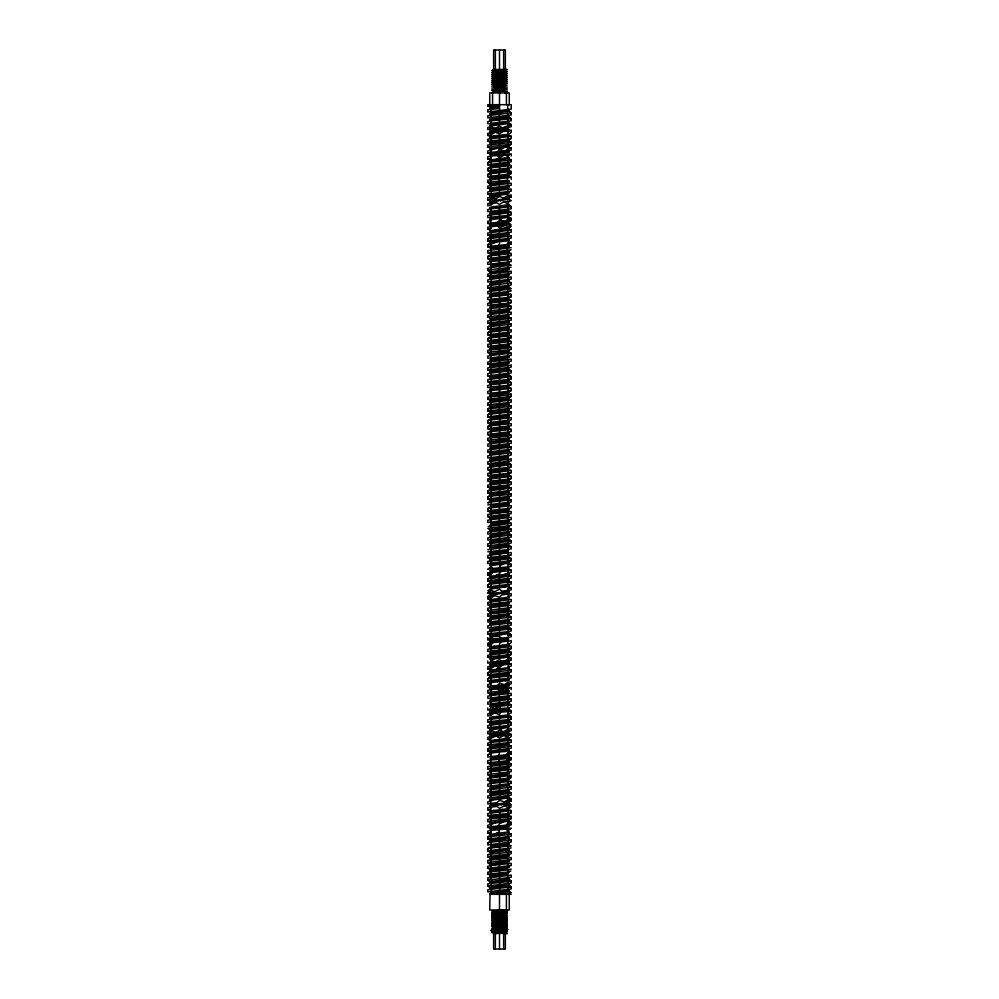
<?xml version="1.0" encoding="UTF-8"?>
<svg xmlns="http://www.w3.org/2000/svg" width="999" height="999" viewBox="0 0 999 999"><rect width="100%" height="100%" fill="white"/><g stroke="black" fill="none" stroke-linecap="round" stroke-linejoin="round"><path stroke-width="1.5" d="M490.059 106.631L487.774 106.144L487.774 104.683L511.226 104.683L511.226 109.078L487.774 112.013L487.774 109.853L499.5 108.391L499.5 91.483L507.317 90.996L507.317 92.944M489.722 104.683L489.735 92.944L509.265 92.944L509.278 104.683M491.183 357.555L491.183 355.407L511.226 353.196L511.226 355.357L487.774 358.279L487.774 356.131L491.183 355.407M491.083 331.805L490.347 329.995L509.203 327.51L509.203 328.484L504.72 329.32L490.347 330.981L487.774 332.679L487.774 334.827L511.226 331.893L511.226 329.745L491.133 331.955L490.571 336.788L487.774 338.549L487.774 340.696L490.534 342.445L490.534 343.419L491.133 337.824L511.226 335.614L511.226 337.762L487.774 340.696M491.183 210.964L491.183 208.816L511.226 206.606L511.226 208.754L487.774 211.688L487.774 209.54L491.183 208.816M491.183 345.829L491.183 343.681L511.226 341.471L511.226 343.619L487.774 346.553L487.774 344.405L491.183 343.681M491.183 744.555L511.226 742.357L511.226 740.209L491.183 742.407L487.774 743.131L487.774 745.291L491.183 744.555L491.183 742.407L495.179 740.734L508.966 739.073L508.966 738.099L511.226 736.488L511.226 734.34L507.654 733.591M491.183 609.69L491.183 607.542L511.226 605.344L511.226 607.492L487.774 610.426L487.774 608.266L491.183 607.542M492.082 616.995L489.885 617.819L489.885 618.806L492.082 617.969L492.082 616.995L509.003 614.51L509.003 615.484L511.226 617.07L511.226 619.218L487.774 622.152L488.499 619.667L511.226 617.07L508.928 616.583M492.132 787.037L489.872 787.861L489.872 788.835L492.132 788.011L492.132 787.037L508.991 784.54L508.991 785.526L511.226 787.112L511.226 789.26L487.774 792.195L487.774 790.047L511.226 787.112M492.132 195.779L492.132 194.793L508.991 192.308L508.991 193.282L507.305 194.118L489.872 196.603L489.872 195.629L492.132 194.793M492.37 282.717L489.822 283.554L489.822 284.528L492.37 283.704L492.37 282.717L508.903 280.232L508.903 281.206L511.226 282.842L511.226 284.99L487.774 287.924L487.774 285.764L511.226 282.842M492.594 104.683L492.594 92.944M492.607 371.616L492.607 370.641L507.692 368.981L508.803 368.156L507.692 369.967L489.772 372.452L489.772 371.478L492.607 370.641M493.244 294.33L489.722 295.167L489.722 296.141L493.244 295.317L493.244 294.33L508.129 292.67L508.503 291.845L507.779 297.452L487.774 299.65L487.774 297.502L491.296 296.753L511.226 294.568L511.226 296.715L508.391 298.476L493.718 300.137L489.735 300.974L489.735 301.948L508.391 299.463L508.391 298.476M495.354 949.05L495.354 933.416M503.646 69.493L503.646 49.95M505.032 92.944L505.032 91.246M505.357 69.493L505.369 49.95L493.631 49.95L493.643 69.493M505.756 510.976L505.756 509.989L509.278 509.165L509.278 510.139L505.756 510.976L490.871 512.624L490.497 513.461L491.183 507.854L511.226 505.656L511.226 507.804L507.679 508.553L487.774 510.739L487.774 508.591L490.609 506.818L505.282 505.169L509.265 504.333L509.265 503.359L490.609 505.844L490.609 506.818M506.393 434.665L506.393 433.678L509.228 432.854L509.228 433.828L506.393 434.665L491.308 436.313L490.197 437.15L491.308 435.339L506.393 433.678M506.406 909.964L506.406 894.317M506.456 604.695L506.456 603.721L509.215 602.897L509.215 603.871L506.456 604.695L491.358 606.356L490.172 607.192L491.358 605.382L506.456 603.721M506.63 522.577L506.63 521.603L509.178 520.779L509.178 521.753L506.63 522.577L490.097 525.074L491.496 523.264L506.63 521.603M506.918 780.544L506.918 779.57L509.115 778.733L509.115 779.72L506.918 780.544L489.997 783.029L489.997 782.055L491.758 781.23L506.918 779.57M506.868 610.501L506.868 609.527L509.128 608.703L509.128 609.677L506.868 610.501L490.01 612.999L490.01 612.012L487.774 610.426M507.817 854.495L507.817 852.347L511.226 851.61L511.226 853.77L487.774 856.692L487.774 854.545L507.817 852.347M508.653 474.325L508.653 475.299L489.797 477.797L489.797 476.81L494.28 475.986L508.653 474.325L511.226 472.627L511.226 470.479L487.774 473.401L487.774 475.561L507.817 473.351L508.204 467.694L508.429 469.493L489.747 471.99L489.747 471.004L508.429 468.519L511.226 466.758L511.226 464.61L508.466 462.862L508.466 461.888L507.817 467.495L487.774 469.692L487.774 467.544L511.226 464.61L507.717 463.873M507.817 461.625L507.817 459.478L511.226 458.753L511.226 460.901L487.774 463.823L487.774 461.675L507.817 459.478M491.396 325.999L490.147 324.188L509.115 321.703L509.115 322.677L490.147 325.174L487.774 326.81L487.774 328.958L507.817 326.76L511.226 326.036L511.226 323.888L507.817 324.613L507.817 326.76L504.72 328.346L504.72 329.32M507.717 842.781L507.717 840.634L511.226 839.884L511.226 842.032L487.774 844.967L487.774 842.819L490.434 841.096L509.228 838.611L509.228 837.624L496.615 839.285L490.434 840.122L490.434 841.096L490.946 841.92L490.434 840.122L491.358 836.2L496.053 834.465L509.153 832.804L509.153 831.817L490.222 834.315L490.222 835.289L487.774 836.962L487.774 839.11L491.158 839.834M508.853 722.115L511.226 722.614L487.774 725.549L487.774 727.697L507.817 725.499L508.291 719.842L508.366 720.679L489.735 723.164L489.735 724.138L508.366 721.653L508.291 720.828L511.226 722.614L511.226 724.762L508.603 726.485L489.772 728.97L489.772 729.944L508.603 727.459L508.004 725.649L508.603 727.459L507.817 729.208L503.733 731.743L487.774 733.553L487.774 731.405L491.133 730.681L496.128 732.367L502.46 728.283L502.46 727.309M507.817 860.364L507.817 858.203L511.226 857.479L511.226 859.627L487.774 862.562L487.774 860.414L507.817 858.203M507.817 795.853L507.817 793.706L511.226 792.981L511.226 795.129L487.774 798.064L487.774 795.916L507.817 793.706M509.278 894.317L509.265 909.964L489.735 909.964L490.034 893.481L509.053 890.121L507.779 891.82L489.785 894.317L491.72 892.644L492.632 893.493L499.3 891.795L500.624 892.656L507.042 890.958L507.779 891.82L509.053 890.121M491.183 281.318L491.183 279.171L511.226 276.973L511.226 279.121L487.774 282.055L487.774 279.907L491.183 279.171M490.634 676.86L490.634 675.886L509.265 673.401L509.265 674.375L505.357 675.199L490.634 676.86L487.774 678.633L487.774 680.781L511.226 677.859L511.226 675.699L491.183 677.909L490.472 683.503L490.909 681.693L509.265 679.208L509.265 680.182L490.909 682.667M507.317 915.683L491.683 916.807L507.317 915.821M491.683 932.442L507.317 931.318L491.683 932.442L494.006 932.529M511.226 558.429L487.774 561.363L487.774 563.511L499.575 562.037L499.575 559.89L502.385 558.254L508.566 557.417L508.054 555.619L507.817 561.313L502.947 563.074L489.847 564.735L489.847 565.709L508.778 563.224L508.778 562.25L511.226 560.576L511.226 558.429L507.854 557.704M499.575 556.181L499.587 554.02M511.226 142.108L507.829 142.832L507.817 144.992L503.583 146.691L489.972 148.351L489.972 149.326L508.966 146.841L508.966 145.866L511.226 144.256L511.226 142.108L508.903 141.621M507.817 162.575L507.829 160.427L511.226 159.703L511.226 161.85L487.774 164.785L487.774 162.637L490.309 160.939L509.19 158.454L509.19 157.467L490.309 159.965L490.309 160.939M511.226 394.243L507.817 394.98L507.817 397.127L503.434 398.851L489.935 400.499L489.935 401.486L508.928 398.988L508.928 398.014L511.226 396.391L511.226 394.243L508.866 393.756M507.679 508.553L507.692 506.406M507.817 543.718L507.829 541.57L511.226 540.834L511.226 542.994L487.774 545.916L487.774 543.768L507.829 541.57M491.683 928.533L507.317 927.547L504.982 927.309M491.683 920.703L507.317 919.579L491.683 920.554M491.683 912.736L507.317 911.762L507.317 909.964L491.783 910.988L493.169 911.125M507.817 531.992L507.829 529.845L511.226 529.108L511.226 531.256L487.774 534.19L487.774 532.042L507.829 529.845M507.717 836.912L507.729 834.764L511.226 834.028L511.226 836.175L487.774 839.11M507.817 869.942L487.774 872.139L487.774 874.287L507.804 872.09L507.817 869.942L511.226 869.205M507.829 142.832L487.774 145.042L487.774 147.19L491.171 146.466L491.183 144.306L494.655 142.695L508.803 141.034L507.692 139.223M491.171 123.002L491.183 120.854L511.226 118.656L511.226 120.804L487.774 123.739L487.774 121.591L491.183 120.854M491.196 267.445L487.774 268.182L487.774 270.329L491.183 269.593L491.196 267.445L511.226 265.247L508.891 264.747M491.171 533.466L491.183 531.318M507.679 121.553L507.792 116.833L508.741 115.996L507.792 117.807L489.76 120.292L489.76 119.318L507.792 116.833M490.072 407.292L490.072 406.306L509.065 403.821L509.065 404.795L490.072 407.292L487.774 408.903L487.774 411.051L511.226 408.129L511.226 405.969L507.817 406.705L507.804 408.853L504.495 410.452L490.259 412.112L491.208 413.923L490.909 419.73L490.472 417.919L509.24 415.434L509.24 416.408L490.472 418.906L487.774 420.629L487.774 422.789L490.634 424.563L490.634 425.537L491.371 419.88L511.226 417.707L511.226 419.855L487.774 422.789L490.109 423.276M507.717 438.186L507.729 436.039L511.226 435.289L511.226 437.437L487.774 440.372L487.774 438.224L507.729 436.039M507.829 160.427L491.321 161.888L490.834 167.57L490.534 165.772L509.253 163.274L509.253 164.261L490.534 166.746L487.774 168.494L487.774 170.642L490.571 172.402L490.571 173.376L491.308 167.757L511.226 165.559L511.226 167.707L487.774 170.642M491.383 431.605L487.774 432.367L487.774 434.515L511.226 431.58L511.226 429.433L491.383 431.605L491.308 436.313M491.171 521.74L491.183 519.58L511.226 517.382L511.226 519.53L487.774 522.465L487.774 520.317L491.183 519.58M491.171 545.192L491.183 543.044M499.5 773.139L499.512 770.991M491.171 193.369L491.183 191.221L511.226 189.023L511.226 191.171L487.774 194.093L487.774 191.945L491.183 191.221M491.296 308.479L487.774 309.228L487.774 311.376L491.271 310.639L491.296 308.479L511.226 306.293L511.226 308.441L508.828 310.09L489.872 312.587L489.872 313.561L508.828 311.076L507.642 309.265M507.817 209.49L508.628 203.921L507.967 205.732L489.735 208.217L489.735 207.243L507.967 204.758M507.679 520.279L507.692 518.131M507.817 608.216L507.829 606.068M487.774 581.106L491.158 580.369L491.183 578.221L495.654 576.498L509.078 574.837L509.078 573.863L490.097 576.348L490.097 577.322L487.774 578.958L487.774 581.106L490.01 581.58M491.296 562.774L491.321 560.614M491.158 855.968L491.183 853.82M499.413 192.645L499.438 190.484M499.5 374.413L499.512 372.252M499.413 509.278L499.425 507.13M491.158 468.968L491.183 466.808M491.271 697.639L491.296 695.479L511.226 693.294L511.226 695.441L487.774 698.376L487.774 696.228L491.296 695.479M491.158 867.694L491.183 865.546L511.226 863.348L511.226 865.496L487.774 868.418L487.774 866.27L491.183 865.546M499.438 456.506L499.475 454.358M491.158 580.369L511.226 578.171L511.226 576.023L499.438 577.497L499.413 579.645L496.216 581.331L490.284 582.155L491.171 583.965M491.183 111.276L491.208 109.128M491.271 298.901L491.296 296.753M491.258 627.272L491.296 625.124L511.226 622.926L511.226 625.087L487.774 628.009L487.774 625.861L491.296 625.124M499.4 122.278L499.438 120.13M507.817 285.714L507.842 283.566M507.842 482.929L487.774 485.139L487.774 487.287L507.804 485.089L511.226 484.353L511.226 482.205L507.842 482.929L507.804 485.089L503.746 486.763L490.01 488.424L490.01 489.41L487.774 490.996L487.774 493.144L490.172 493.643M507.817 672.727L507.854 670.566L511.226 669.842L511.226 671.99L487.774 674.924L487.774 672.777L490.397 671.053L509.228 668.568L509.228 667.594L490.397 670.079L490.996 671.89L490.397 670.079L491.183 668.331L495.267 665.784L511.226 663.973L511.226 666.121L507.854 666.857L508.803 664.585M499.4 521.003L499.438 518.856M507.667 191.908L507.704 189.76M507.817 273.988L507.854 271.84L511.226 271.116L511.226 273.264L487.774 276.186L487.774 274.038L507.854 271.84M507.804 883.815L507.842 881.655L511.226 880.931L511.226 883.079L487.774 886.013L487.774 883.865L507.842 881.655M491.146 392.744L491.183 390.584L511.226 388.386L511.226 390.534L508.741 392.207L489.835 394.692L489.835 395.679L508.741 393.181L507.792 391.383L487.774 393.469L487.774 391.321L491.183 390.584M491.146 791.47L491.183 789.31M499.55 485.814L499.6 483.666L503.196 481.943L508.853 481.106L508.853 480.132L511.226 478.484L511.226 476.336L507.717 475.599M507.692 109.815L507.792 104.683M507.804 496.815L507.854 494.655L511.226 493.931L511.226 496.078L487.774 499.013L487.774 496.865L490.172 495.204L509.128 492.719L509.128 491.745L490.172 494.23L491.358 496.041L507.854 494.655M507.667 578.921L507.717 576.76M491.146 404.47L511.226 402.26L511.226 400.112L491.196 402.31L487.774 403.047L487.774 405.194L491.146 404.47L491.196 402.31L495.029 400.649L495.029 399.675M499.55 884.54L499.6 882.392M509.228 894.317L509.253 893.206L511.226 892.656L508.728 890.983M490.671 255.494L490.671 253.696L509.265 251.199L509.265 252.185L505.419 253.009L490.671 254.67L487.774 256.456L487.774 258.604L511.226 255.669L511.226 253.521L491.196 255.719L490.434 261.301L490.946 259.49L509.265 257.005L509.265 257.979L490.946 260.477M509.028 655.981L509.028 656.955L490.034 659.44L490.034 658.466L509.028 655.981L511.226 654.395L511.226 652.247L487.774 655.182L487.774 657.33L491.146 656.605L491.196 654.445L494.88 652.809L508.878 651.148L508.878 650.174L511.226 648.538L511.226 646.39L507.642 645.641M507.692 367.819L507.742 365.671L511.226 364.935L511.226 367.083L487.774 370.005L487.774 367.857L507.742 365.671M491.158 457.242L491.221 455.082L511.226 452.884L511.226 455.032L487.774 457.967L487.774 455.819L491.221 455.082M499.612 495.392L499.55 497.539L496.453 499.213L490.372 500.037L487.774 499.013L489.348 499.5M507.804 350.224L507.867 348.064L511.226 347.34L511.226 349.488L487.774 352.422L487.774 350.274L507.867 348.064M490.122 747.364L490.122 746.39L509.103 743.905L509.103 744.879L490.122 747.364L487.774 749L487.774 751.148L511.226 748.214L511.226 746.066L507.867 746.79L507.804 748.95L504.645 750.536L490.309 752.197L491.121 753.995M507.692 766.558L507.742 764.397L511.226 763.661L511.226 765.808L487.774 768.743L487.774 766.595L507.742 764.397M491.283 486.538L491.346 484.39L494.805 482.767L503.196 481.943L503.196 480.956L511.226 478.484M499.575 433.042L499.637 430.881M507.967 303.459L508.628 305.269L489.785 307.754L489.785 306.78L494.205 305.944L508.628 304.283L511.226 302.572L511.226 300.424L487.774 303.359L487.774 305.507L499.45 304.046L499.525 301.898L501.973 300.287L501.973 299.313M491.283 885.276L491.346 883.116M499.562 397.852L499.438 395.716L502.872 394.018L502.872 393.044L507.817 391.258L508.091 385.577L508.528 387.375L489.76 389.872L489.76 388.886L508.528 386.401L511.226 384.665L511.226 382.517L508.366 380.744L508.291 381.581L489.735 384.066L489.735 383.092L508.291 380.594L511.226 378.808L511.226 376.66L487.774 379.583L487.774 381.743L507.679 379.545L508.603 373.963L508.004 375.774L489.735 378.259L489.735 377.285L508.004 374.787M507.804 420.579L507.867 418.431M499.388 257.143L499.45 254.995M491.133 726.972L491.196 724.812M511.226 816.433L507.867 817.157L507.804 819.317L503.346 821.041L489.922 822.701L489.922 823.676L508.903 821.19L508.903 820.204L511.226 818.581L511.226 816.433L508.953 815.946M508.991 487.587L511.226 488.061L511.226 490.222L499.612 491.67L491.346 496.116L490.372 500.037L491.033 501.848M499.45 702.784L511.226 701.31L511.226 699.163L487.774 702.097L487.774 704.245L499.45 702.784L499.525 700.624M499.438 331.218L499.363 333.379L496.953 334.977L490.571 335.801L490.796 337.612M499.488 362.687L499.562 360.527M491.246 773.863L491.321 771.715L511.226 769.53L511.226 771.678L487.774 774.6L487.774 772.452L491.321 771.715M507.642 256.418L507.729 254.258M507.729 652.996L507.642 655.144L503.821 656.805L503.821 657.779M491.246 375.137L491.333 372.977L511.226 370.791L511.226 372.939L487.774 375.874L487.774 373.726L491.333 372.977M499.537 421.316L499.625 419.155M494.006 916.895L491.683 916.657M499.413 110.552L499.5 108.391M499.537 820.042L499.637 817.894L502.784 816.208L508.716 815.384L507.829 813.573M487.774 504.87L511.226 501.948L511.226 499.8L491.283 501.985L490.746 507.654L490.746 506.68M499.475 450.636L499.562 448.476L511.226 447.015L511.226 449.175L487.774 452.097L487.774 449.95L499.562 448.476M503.896 894.317L509.253 893.206M491.371 818.618L487.774 819.367L487.774 821.515L491.258 820.778L491.371 818.618L507.867 817.157M507.729 834.764L499.575 835.489L499.463 837.637L496.615 839.285L496.615 840.259M499.463 438.911L499.575 436.75M499.45 304.046L507.654 303.321L508.254 297.652L508.254 298.626M507.742 361.95L507.854 359.79L511.226 359.066L511.226 361.213L487.774 364.148L487.774 362L507.854 359.79M507.692 502.684L507.804 500.524M499.55 501.261L499.425 503.409L497.027 505.019L497.027 505.993M499.438 468.231L499.562 466.071M499.438 544.455L499.562 542.295M507.654 702.06L507.779 699.899M499.438 855.231L499.562 853.071M499.438 866.957L499.562 864.809M499.438 145.729L499.562 143.569L503.034 141.858L503.034 140.884L511.226 138.399L511.226 136.251L508.866 135.752M499.438 210.227L499.562 208.067M499.438 274.725L499.562 272.565M499.438 286.463L499.562 284.303M499.438 392.008L499.562 389.847L502.297 388.211L502.297 387.237M499.438 532.729L499.562 530.569M499.438 608.965L499.562 606.805M499.438 673.463L499.562 671.303M499.438 790.733L499.562 788.573M491.321 384.702L487.774 385.452L487.774 387.6L491.183 386.875L491.321 384.702L511.226 382.517M499.575 325.349L499.438 327.497L496.378 329.171L496.378 330.145M499.438 350.961L499.562 348.801M499.438 726.236L499.575 724.075M499.562 747.527L499.438 749.687L496.291 751.36L496.291 752.347L490.309 753.171L487.774 754.869L487.774 757.017L511.226 754.083L511.226 751.935L508.953 751.448M491.133 316.508L511.226 314.31L511.226 312.15L491.271 314.348L487.774 315.085L487.774 317.232L491.133 316.508L491.271 314.348L494.73 312.724L494.73 311.75M491.221 451.373L491.358 449.2M507.729 432.317L507.867 430.157M499.4 626.56L499.55 624.387M507.817 289.435L487.774 291.633L487.774 293.781L507.667 291.596L507.817 289.435L511.226 288.699L508.716 287.013L508.716 286.039L507.829 286.863L489.76 289.36L489.76 290.334L507.829 287.849L508.716 287.013M491.208 439.635L491.358 437.475M491.183 785.601L491.358 783.428L511.226 781.255L511.226 783.403L487.774 786.338L487.774 784.178L491.358 783.428M507.629 625.836L507.804 623.663M508.953 845.266L511.226 845.753L491.358 847.939L490.434 853.533L490.946 851.735L509.265 849.237L509.265 850.224L490.946 852.709M507.617 332.655L507.817 330.482M508.291 380.594L508.366 379.77L507.817 385.402L491.183 386.875M508.616 594.243L507.817 596.49L511.226 595.766L511.226 593.618L502.11 594.867L499.438 597.227L494.493 595.491L491.183 597.964L490.372 601.386L491.033 599.575L509.265 597.09L509.265 598.064L491.033 600.549M507.629 614.11L507.817 611.937L511.226 611.201L511.226 613.349L487.774 616.283L487.774 614.135L507.817 611.937M490.409 803.283L491.196 801.048L487.774 801.772L487.774 803.92L496.928 802.659L499.562 800.299L504.545 802.047L507.817 799.575L508.628 796.153L507.967 797.964L489.735 800.449L489.735 799.475L507.967 796.99M491.083 175.787L491.321 173.614L511.226 171.428L511.226 173.576L510.227 173.963L487.774 176.511L487.774 174.363L490.796 172.552L505.631 170.891L509.278 170.067L509.278 169.081L490.796 171.578L490.571 172.402M487.774 880.156L511.226 877.222L511.226 875.074L487.774 878.009L487.774 880.156L489.935 881.717L489.822 882.629L507.567 880.119L508.953 878.346M490.896 756.318L491.183 754.133L487.774 754.869M487.774 246.878L490.946 246.166L491.321 243.981L496.053 242.22L509.153 240.572L509.153 239.585L490.222 242.083L490.222 243.057L487.774 244.718L487.774 246.878L491.196 247.602M508.254 210.564L489.722 213.049L489.722 214.023L508.254 211.538L508.391 209.728L507.829 215.347L487.774 217.557L487.774 215.409L511.226 212.475L511.226 214.623L508.503 216.358L489.76 218.856L489.76 219.83L508.503 217.345L508.129 215.534L507.829 219.068L505.419 221.453L487.774 223.414L487.774 221.266L491.183 220.542L490.584 222.752M490.609 595.579L490.746 593.768L509.278 591.283L509.278 592.257L505.556 593.081L490.746 594.742L490.609 595.579L487.774 596.54L487.774 598.688L490.372 600.399M508.254 802.796L493.444 804.445L489.722 805.281L489.722 806.255L508.254 803.77L508.391 801.96L511.226 800.986L511.226 798.838L508.628 797.127M508.254 803.77L508.391 801.96M507.405 174.35L507.829 172.153L511.226 173.576M499.15 175.075L499.587 172.889M490.047 687.137L487.774 686.65L490.746 685.976L491.183 683.766L487.774 684.502L487.774 686.65L490.259 688.323L490.259 689.298L491.208 688.473L506.268 686.812L509.24 685.988L509.24 685.014L491.208 687.499L490.259 688.323M489.797 888.473L491.858 886.762L509.003 884.24L507.679 885.976L489.797 888.473L491.858 886.762L492.495 887.636L499.525 885.913L500.437 886.8L507.167 885.077L507.679 885.976L509.003 884.24M508.966 710.401L511.226 710.888L508.279 711.563L507.817 713.773L511.226 713.036L511.226 710.888L508.741 709.215L508.741 708.229L507.792 709.065L492.732 710.726L489.76 711.55L489.76 712.524L507.792 710.039L508.741 709.215M498.963 614.86L499.438 612.674M499.562 784.864L500.049 782.679M491.258 824.487L487.774 825.224L487.774 827.384L490.759 826.697L491.258 824.487L494.955 822.851L494.955 821.865M508.429 632.904L511.226 634.665L511.226 636.813L508.241 637.487L508.429 631.917L508.204 633.728L489.722 636.213L489.722 635.239L493.369 634.415L508.204 632.754M507.717 573.051L508.266 570.841L511.226 570.154L511.226 572.302L504.045 574.687L504.045 575.674M490.596 615.621L491.183 613.411M490.571 764.635L490.896 760.027L487.774 760.726L487.774 762.874L490.571 764.635L490.571 765.609L490.796 763.81L509.278 761.313L509.278 762.299L505.631 763.124L490.796 764.784M507.817 784.128L508.404 781.917M507.642 643.418L508.241 641.208L511.226 640.521L511.226 642.669L508.691 644.367L489.81 646.852L489.81 647.827L508.691 645.342L507.879 643.531M491.171 150.175L487.774 150.899L487.774 153.059L490.521 152.397L491.171 150.175L495.179 148.501L495.179 147.515M511.213 247.702L487.774 250.587L487.774 252.735L491.146 253.459M508.329 549.812L507.829 555.444L487.774 557.654L487.774 555.494L511.226 552.572L511.226 554.72L508.566 556.443L494.068 558.104L489.772 558.928L489.772 559.902L502.385 558.254L502.385 557.267M490.671 253.696L490.946 249.887M490.946 246.166L498.838 245.454L499.6 243.244M490.534 342.445L490.834 341.608L509.278 339.123L509.278 340.097L505.694 340.934L490.834 342.595M508.466 462.862L508.166 463.686L489.722 466.183L489.722 465.197L493.306 464.373L508.166 462.712M507.017 244.755L507.829 242.52L511.226 241.795L511.213 243.981L507.829 242.52L511.176 244.031L498.838 245.454M507.817 133.267L508.716 131.006L511.226 130.382L511.226 132.53L508.603 134.253L494.143 135.901L489.772 136.738L489.772 137.712L508.603 135.227L508.004 133.416L508.603 135.227L507.829 139.123L487.774 141.321L487.774 139.173L511.226 136.251M490.671 847.726L491.208 842.082L507.717 840.634M490.109 732.954L491.133 730.681M499.413 196.353L496.016 198.776L491.171 197.09L487.774 197.814L487.774 199.962L490.059 199.375L491.171 197.09L499.413 196.353L503.508 198.177L510.726 197.303L511.226 194.88L507.667 195.629L503.508 198.177M498.289 755.644L499.438 753.408M508.091 122.64L493.169 124.301L489.735 125.125L489.735 126.099L508.091 123.614L508.528 121.803L507.679 125.262L508.716 127.285L511.226 126.661L511.226 124.513L508.528 122.79M508.091 714.872L489.735 717.357L489.735 718.331L508.091 715.846L508.528 714.035L507.817 719.63L487.774 721.827L487.774 719.68L511.226 716.745L511.226 718.905L508.366 720.679M491.183 159.653L487.774 158.916L487.774 156.768L490.521 156.119L491.321 158.167L490.309 159.965L491.121 160.789M487.774 661.051L487.774 663.199L489.835 662.637L491.146 660.314L499.388 655.868L511.226 654.395M495.179 739.747L495.179 740.734L489.972 741.558L489.972 740.584L503.583 738.923L507.804 737.225L509.128 734.914L511.226 734.34M491.171 126.723L487.774 127.447L487.774 129.595L489.835 129.033L491.171 126.723L495.267 128.484L508.716 127.285M490.759 826.697L498.201 826.011L499.537 823.763L503.346 822.015L503.346 821.041L508.903 820.204M491.683 912.886L494.006 912.499M493.906 928.283L507.317 927.397L504.994 927.159M493.906 918.993L491.683 918.605L507.317 917.631L505.007 917.869M493.906 926.81L491.683 926.423L507.317 925.449L491.683 926.572M508.828 199.088L489.785 202.41L489.785 201.436L508.828 198.114L508.828 199.088L511.226 200.749L509.278 201.286L507.842 203.621L503.508 201.885L499.562 204.358L496.016 202.497L490.059 203.084L487.774 203.684L487.774 205.831L496.016 202.497M508.266 570.841L500.849 571.515L499.438 573.776L495.654 575.524L495.654 576.498L490.097 577.322M508.054 544.83L489.735 547.315L489.735 548.301L508.054 545.804L508.566 544.005L507.817 549.587L487.774 551.785M491.183 833.978L487.774 833.241L487.774 831.093L490.759 830.406L491.358 832.492L490.222 834.315L491.258 835.139M499.375 644.143L500.824 641.882L508.241 641.208M498.064 685.302L499.562 683.029L504.595 684.765L509.428 684.24L511.226 683.716L511.226 681.568L507.842 682.292L504.595 684.765L490.746 685.976M500.936 712.237L499.438 714.51L494.43 712.774L489.56 713.298L487.774 713.823L487.774 715.971L491.133 715.247L494.43 712.774L508.279 711.563M506.281 754.969L507.804 752.659L511.226 751.935M506.243 825.336L507.804 823.026L511.226 822.302L510.951 824.65L498.201 826.011M487.774 569.38L491.296 566.483L492.794 568.481L511.226 566.445L511.226 564.298L507.804 563.561M490.059 575.724L487.774 575.237L487.837 572.989L500.849 571.515M511.163 824.55L507.804 823.026L510.951 824.65M511.163 828.258L507.729 831.056L506.243 829.058L490.759 830.406M492.719 642.569L491.146 644.879L487.774 645.604L487.774 643.456L489.085 643.006L500.824 641.882M492.794 572.19L491.183 574.512L487.774 575.237M490.996 430.507L509.265 428.022L509.265 427.048L490.996 429.533L490.397 431.343L491.271 425.761L511.226 423.564L511.226 425.711L487.774 428.646L487.774 426.498L490.709 424.712L505.494 423.052L509.265 422.215L509.265 421.241L490.709 423.726L490.709 424.712M489.56 709.577L491.283 707.217L511.226 705.019L511.226 707.167L508.279 707.854L487.774 710.102L487.774 707.954M511.226 155.981L511.226 153.834L509.565 154.345L507.829 156.718L505.044 154.845L490.521 156.119M509.428 687.961L490.746 689.685L487.774 690.359L487.774 692.519L507.667 690.334L509.428 687.961L511.226 687.437L511.226 689.585M504.982 913.473L507.317 913.873L499.5 914.21M505.119 921.777L491.683 922.664L507.317 921.69L504.982 921.29M491.683 930.331L493.906 930.569C479.27 930.494 518.668 929.532 504.982 929.107M497.564 222.103L502.21 218.169L502.21 217.195M490.347 178.209L491.083 177.385L509.253 174.887L509.253 175.874L506.081 176.698L491.083 178.359L490.347 179.183L490.347 178.209L487.774 176.511M507.917 626.947L507.917 627.921L489.747 630.406L489.747 629.432L507.917 626.947L508.653 626.111L507.804 631.68L487.774 633.878L487.774 631.73L511.226 628.796L511.226 630.943L507.804 631.68M491.083 770.591L491.083 769.617L509.253 767.12L509.253 768.106L491.083 770.591L490.347 771.415L491.233 765.858M490.896 760.027L506.281 758.691L507.742 760.689L511.226 759.952L511.226 757.791L507.742 760.689L487.774 762.874L490.034 763.361M490.609 594.592L487.774 592.832L491.183 589.947L494.493 591.77L499.438 589.223L502.11 591.158L511.226 589.897L511.226 587.749L508.953 587.262M508.391 802.934L511.226 804.707L507.804 807.592L504.545 805.756L499.55 808.316L496.928 806.38L487.774 807.642L487.774 809.789L490.109 810.276M487.774 637.587L487.774 639.735L491.296 636.85L499.55 636.126L500.824 638.174L508.241 637.487M490.521 152.397L497.277 151.761L499.438 149.438L503.583 147.665L503.583 146.691L508.966 145.866M490.309 348.251L491.121 347.415L509.253 344.93L509.253 345.904L506.143 346.74L491.121 348.401L490.309 349.225L490.309 348.251L487.774 346.553L491.308 347.302M507.879 456.905L508.691 456.081L507.879 457.879L489.747 460.377L489.747 459.39L492.857 458.566L507.879 456.905L507.879 457.879M490.284 518.281L491.171 517.457L509.24 514.972L509.24 515.946L506.206 516.77L491.171 518.431L490.284 519.268L490.284 518.281L487.774 516.608L487.774 514.448L511.226 511.525L511.226 513.673L487.774 516.608M511.226 226.348L508.903 227.972L508.903 228.958L489.922 231.443L489.922 230.469C491.208 231.231 518.306 225.986 508.853 223.701M499.438 149.438L505.044 151.124L509.565 150.624L511.226 150.125L511.226 147.977L507.817 148.701L505.044 151.124L497.277 151.761M508.716 131.006L502.36 131.618L499.438 134.003L495.267 132.193L487.774 133.317L487.774 135.464L490.084 135.951M491.258 265.297L490.222 267.108L491.258 266.283L506.331 264.623L509.228 263.786L509.228 262.812L491.258 265.297L491.258 266.283M507.742 539.023L508.778 538.199L507.742 539.997L489.772 542.494L489.772 541.508L492.669 540.684L507.742 539.023L507.742 539.997M490.222 858.366L491.258 857.542L509.228 855.044L509.228 856.031L506.331 856.855L491.258 858.516L490.222 859.34L490.222 858.366L487.774 856.692L490.059 857.192M496.54 670.229L496.54 669.243L502.672 665.184M491.183 241.733L487.774 241.009L487.774 238.861L490.059 237.25L509.04 234.765L509.04 233.778L490.059 236.276L490.059 237.25M507.642 791.183L508.828 790.346L507.642 792.157L489.785 794.642L489.785 793.668L492.544 792.844L507.642 791.183L507.642 792.157M511.226 138.399L508.803 140.06L489.86 142.545L489.86 143.519L494.655 142.695L494.655 141.708M490.159 417.42L487.774 416.92L487.774 414.772L490.259 413.099L509.165 410.601L509.165 409.627L504.495 410.452L504.495 411.438M490.059 587.449L487.774 586.962L487.774 584.815L490.284 583.129L509.178 580.644L509.178 579.67L496.216 581.331L496.216 582.305M508.978 810.089L511.226 810.576L511.226 812.724L508.716 814.41L489.822 816.895L489.822 817.869L502.784 816.208L502.784 815.234M490.147 184.016L509.203 180.694L509.203 181.681L506.518 182.505L491.396 184.166L490.147 184.99L490.147 184.016L487.774 182.367L487.774 180.22L511.226 177.285L511.226 179.445M508.853 621.291L489.797 624.6L489.797 623.626L492.482 622.802L507.604 621.141L508.853 620.317L508.853 621.291L511.226 622.926L508.978 622.452M490.147 776.248L509.203 772.926L509.203 773.913L506.518 774.737L491.396 776.398L490.147 777.222L490.147 776.248L487.774 774.6L490.034 775.087M488.174 502.972L490.372 501.011L504.795 499.363L509.215 498.526L509.215 497.552L496.453 499.213L496.453 500.187M487.774 590.684L490.497 588.935L509.24 586.45L509.24 585.476L490.497 587.961L490.871 589.772L491.158 584.09L511.226 581.88L511.226 584.04L487.774 586.962M511.226 806.855L508.503 808.603L489.76 811.088L489.76 812.062L508.503 809.577L508.129 807.766L507.867 813.448L487.774 815.646L487.774 813.498L511.226 810.576M490.122 354.058L509.19 350.736L509.19 351.71L506.58 352.547L490.122 355.032L490.122 354.058L487.774 352.422M508.878 451.248L489.81 454.57L489.81 453.583L492.42 452.759L508.878 450.274L508.878 451.248L511.226 452.884M487.774 135.464L491.171 134.728L495.267 132.193L502.36 131.618M490.434 852.559L487.774 850.836L487.774 848.688L490.671 846.902L505.419 845.241L509.265 844.417L509.265 843.431L490.671 845.928M492.37 283.704L508.903 281.206M507.467 874.275L508.903 872.464L492.132 874.987L489.897 875.823L489.847 876.785L507.467 874.275L507.43 873.301M493.294 911.8L505.756 910.863L507.317 909.964M508.928 111.176L489.835 114.485L489.835 113.511L492.307 112.687L508.928 110.19L508.928 111.176L511.226 112.787L511.226 114.935L487.774 117.87L487.774 115.722L511.226 112.787M490.072 694.13L509.165 690.809L509.165 691.795L506.693 692.619L490.072 695.104L490.072 694.13L487.774 692.519L490.047 693.006M508.928 703.408L489.835 706.718L489.835 705.744L492.307 704.919L508.928 702.422L508.928 703.408L511.226 705.019L508.953 704.532M490.059 271.94L509.153 268.619L509.153 269.593L506.755 270.429L490.059 272.914L490.059 271.94L487.774 270.329L490.147 270.829M508.941 533.366L489.847 536.688L489.847 535.701L492.245 534.877L508.941 532.392L508.941 533.366L511.226 534.977L511.226 537.125L487.774 540.059L487.774 537.912L511.226 534.977L508.866 534.477M490.059 864.172L509.153 860.851L509.153 861.825L506.755 862.661L490.059 865.146L490.059 864.172L487.774 862.562L490.172 863.061M507.804 737.225L503.733 735.464L499.438 737.961L496.128 736.076L490.109 736.675L487.774 737.274L487.774 739.422L496.128 736.076L509.128 734.914M491.146 660.314L495.267 662.075L499.388 659.59L502.672 661.475L508.803 660.876L511.226 660.264L511.226 658.116L502.672 661.475L489.835 662.637M509.565 154.345L505.044 154.845L496.291 159.128L496.291 160.115M507.355 363.174L508.966 362.35L508.966 363.324L507.355 364.16L489.86 366.645L489.86 365.671L492.195 364.835L507.355 363.174L507.355 364.16M490.034 441.983L509.14 438.661L509.14 439.635L506.805 440.472L490.034 442.957L490.034 441.983L487.774 440.372M490.01 612.012L506.868 609.527M492.132 788.011L508.991 785.526M491.758 188.998L489.997 189.822L489.997 190.797L506.918 188.312L509.115 187.487L509.115 186.501L491.758 188.998L491.758 189.972M492.082 617.969L509.003 615.484M487.774 780.469L510.501 777.871L511.226 775.386L487.774 778.321L487.774 780.469L490.047 780.956M491.808 359.028L489.972 359.865L489.972 360.839L506.98 358.354L509.103 357.517L509.103 356.543L491.808 359.028L491.808 360.015M507.192 445.292L509.028 444.468L509.028 445.442L507.192 446.278L489.897 448.763L489.897 447.789L492.02 446.953L507.192 445.292L507.192 446.278M507.142 275.262L509.04 274.425L509.04 275.399L507.142 276.236L489.922 278.721L489.922 277.747L491.97 276.91L507.142 275.262L507.142 276.236M489.96 529.895L509.078 526.585L509.078 527.559L507.03 528.384L489.96 530.881L489.96 529.895L487.774 528.334L511.226 525.399L511.226 523.251L508.953 522.764M507.142 867.494L509.04 866.657L509.04 867.631L507.142 868.468L489.922 870.953L489.922 869.979L491.97 869.142L507.142 867.494L507.142 868.468M499.5 106.044L491.908 106.881L489.935 107.705L489.935 108.679L499.5 107.018M491.908 699.113L489.935 699.937L489.935 700.911L507.092 698.426L509.065 697.602L509.065 696.615L491.908 699.113L491.908 700.087M493.681 915.871L504.982 914.922M489.935 881.717L507.305 879.195L507.567 880.119M487.774 414.772L496.128 412.262L496.128 411.288L499.55 409.59L499.438 407.442M499.562 219.792C502.185 220.504 512.2 224.113 511.226 218.331L508.928 217.844M499.562 667.582L495.267 665.784L487.774 666.907L487.774 669.055L490.097 669.555M509.128 731.193L511.226 730.631L511.226 728.483L507.817 729.208L509.128 731.193L503.733 731.743L499.438 729.944M493.668 933.416L505.032 932.217M508.966 221.054L511.226 220.492L507.829 219.068L511.226 218.331M510.564 224.513L487.774 227.135L487.774 229.283L490.047 229.77M494.493 595.491L487.774 596.54L491.183 597.964L487.774 598.688L490.097 599.188M504.545 802.047L510.914 801.21L507.817 799.575L511.226 798.838M507.405 178.072L507.667 180.182L487.774 182.367L490.01 182.854M487.774 188.237L511.226 185.302L511.226 183.154L487.774 186.089L487.774 188.237L490.059 188.724M507.829 215.347L511.226 214.623M491.146 261.588L487.774 262.312L487.774 264.46L511.226 261.526L511.226 259.378L491.146 261.588L491.196 263.736M491.183 269.593L511.088 267.257M487.774 332.679L491.133 331.955M487.774 338.549L491.133 337.824M487.774 408.903L507.817 406.705M487.774 416.92L511.226 413.986L511.226 411.838L508.778 411.326M511.226 523.251L488.224 526.436M487.774 549.637L511.226 546.703L511.226 548.851L507.817 549.587M508.329 550.636L493.581 552.297L489.735 553.121L489.735 554.108L508.329 551.61M507.829 555.444L511.226 554.72M487.774 584.815L491.158 584.09M490.122 605.057L487.774 604.557L511.226 601.623L511.226 599.475L487.774 602.409L487.774 604.557L490.172 606.206M511.226 646.39L487.774 649.313L487.774 651.473L511.226 648.538M507.867 813.448L511.226 812.724M508.991 886.313L511.226 886.8L487.774 889.734L487.774 891.882L511.226 888.948L511.226 886.8L508.791 885.139M493.419 933.416L497.115 933.416M505.432 78.209L493.806 79.146M505.432 86.026L493.806 86.975M487.774 106.144L499.5 104.683M511.226 144.256L491.171 146.466M487.774 238.861L511.226 235.926L511.226 238.074L487.774 241.009M487.774 252.735L511.226 249.8M487.774 256.456L491.196 255.719M507.779 297.452L511.226 296.715M511.226 308.441L491.271 310.639M507.817 318.756L511.226 318.019L511.226 320.167L487.774 323.102L487.774 320.954L507.817 318.756L507.817 320.904L504.195 322.54L504.195 323.514M487.774 326.81L507.817 324.613M507.817 385.402L511.226 384.665M507.817 391.258L511.226 390.534M507.817 394.98L487.774 397.177L487.774 399.325L511.226 396.391M491.271 414.036L511.226 411.838M511.226 441.158L487.774 444.093L487.774 446.241L511.226 443.306L511.226 441.158L508.953 440.671M507.817 467.495L511.226 466.758M507.817 473.351L511.226 472.627M507.917 474.475L508.653 475.299L507.842 479.22L487.774 481.418L487.774 479.27L511.226 476.336M487.774 490.996L511.226 488.061M487.774 508.591L491.183 507.854M511.226 560.576L499.575 562.037M511.226 564.298L507.817 565.022L508.266 567.12M487.774 578.958L499.438 577.497M507.804 635.389L511.226 634.665L508.978 634.178M487.774 669.055L491.183 668.331L489.835 666.345M487.774 672.777L507.854 670.566M487.774 678.633L491.183 677.909M507.817 719.63L511.226 718.905M507.817 725.499L511.226 724.762M487.774 749L507.867 746.79M511.226 818.581L491.258 820.778M487.774 842.819L491.208 842.082M490.159 851.335L487.774 850.836L511.226 847.901M507.804 872.09L510.776 871.103M493.643 130.095L489.735 130.931L489.735 131.905L508.366 129.42L508.291 127.61L508.366 128.446L493.643 130.095L493.643 131.081M487.774 229.283L491.258 228.546L490.584 226.473M511.226 230.07L487.774 232.992L487.774 235.14L511.226 232.218L511.226 230.07L508.953 229.583M487.774 426.498L491.271 425.761M487.774 502.722L491.283 501.985M511.226 587.749L507.704 588.486L508.616 590.534M487.774 809.789L491.271 809.053L490.409 807.005M511.226 124.513L502.36 127.897L499.4 125.986L495.267 128.484L489.835 129.033M487.774 158.916L491.321 158.167M487.774 162.637L491.321 161.888M487.774 168.494L491.308 167.757M487.774 174.363L491.321 173.614M487.774 244.718L491.321 243.981M507.667 291.596L511.226 290.846L510.302 290.472M507.654 303.321L511.226 302.572M507.679 379.545L511.226 378.808M487.774 493.144L499.612 491.67L499.55 489.522L509.003 486.913L509.003 485.939L503.746 486.763L503.746 487.749L490.01 489.41M487.774 496.865L491.346 496.116M487.774 848.688L491.358 847.939M487.774 420.629L491.371 419.88M487.774 833.241L491.358 832.492M487.774 836.962L499.575 835.489M505.556 912.736L493.681 913.673M505.556 920.554L493.681 921.49M496.953 335.951L496.953 334.977L509.253 333.316L509.253 334.29L505.219 335.127L490.571 336.788M508.466 638.561L493.856 640.222L489.747 641.046L489.747 642.02L508.466 639.535L508.166 637.724L508.466 639.535M505.144 756.343L509.253 755.506L509.253 756.493L505.144 757.317L490.534 758.978L490.534 758.004L496.865 757.167L505.144 756.343L505.144 757.317M504.932 246.229L509.228 245.392L509.228 246.378L504.932 247.203L490.434 248.863L490.434 247.889L496.615 247.053L504.932 246.229L504.932 247.203M504.645 751.51L509.19 750.686L509.19 749.712L504.645 750.536L504.645 751.51L496.291 752.347M508.716 222.165L489.822 224.663L489.822 225.637L508.716 223.152L507.829 221.341M504.345 662.612L509.14 661.788L509.14 662.762L490.197 665.247L490.197 664.273L495.966 663.448L504.345 662.612L504.345 663.586M508.803 732.292L489.86 734.777L489.86 735.751L508.803 733.266L507.692 731.455M494.805 481.793L489.885 482.617L489.885 483.603L494.805 482.767L494.805 481.793L508.853 480.132M504.12 152.497L509.103 151.661L509.103 152.647L490.122 155.132L490.122 154.158L495.729 153.322L504.12 152.497L504.12 153.471M494.88 651.835L489.897 652.659L489.897 653.633L494.88 652.809L494.88 651.835L508.878 650.174M495.104 569.717L489.96 570.541L489.96 571.515L508.941 569.03L508.941 568.056L495.104 569.717L495.104 570.691M503.896 826.847L509.04 826.011L509.04 826.997L490.059 829.482L490.059 828.508L495.492 827.671L503.896 826.847L503.896 827.821M508.966 738.099L503.583 738.923L503.583 739.897L499.438 741.683L499.562 743.818L491.183 748.276L490.309 752.197L491.121 753.021M505.569 70.43L493.618 71.366M493.431 75.4L505.382 74.475M508.928 398.014L503.434 398.851L503.434 399.825L499.562 401.573L499.438 403.733L491.146 408.179L490.259 412.112L491.208 412.949M508.903 227.972L503.346 228.808L503.346 229.782L499.413 231.543L499.55 233.679L491.296 238.112L490.222 242.083L491.258 242.907M488.049 569.18L492.794 568.481M506.243 829.058L510.951 828.358M493.419 91.034L505.432 90.097M490.222 243.057L496.053 242.22L496.053 241.246L499.6 239.535L499.55 237.387M508.778 562.25L502.947 563.074L502.947 564.06L499.575 565.759L500.849 567.807M490.222 835.289L496.053 834.465L496.053 833.478L499.575 831.767L498.201 829.732M493.294 917.744L505.556 916.807M493.294 925.561L505.556 924.624M493.244 295.317L508.129 293.656L511.226 294.568L510.302 294.193M505.756 509.989L490.871 511.65L490.871 512.624M489.085 639.298L500.824 638.174M506.281 758.691L509.915 758.241M488.998 592.395L494.493 591.77M504.545 805.756L510.002 805.132M505.756 930.406L493.431 931.305M505.631 76.336L496.89 76.96M505.631 84.153L496.89 84.778M507.317 87.088L491.683 88.062M505.756 926.498L493.431 927.397M493.906 914.46L491.683 914.847L505.119 913.96M493.918 924.225L491.683 924.475L507.317 923.501L504.994 923.738M491.683 930.481L499.5 929.994M507.317 85.127L491.683 86.101M505.756 918.68L493.294 919.617M491.683 918.755L493.968 918.356M504.994 929.757L507.317 929.507M503.508 201.885L509.278 201.286M490.059 199.375L496.016 198.776M493.419 77.273L495.741 77.06M493.419 85.09L495.741 84.89M491.146 656.605L499.388 655.868L499.45 653.721L507.729 649.275L508.691 645.342L507.879 644.517M497.077 894.317L503.933 893.768M505.432 82.28L495.591 82.905M504.87 88.224L494.542 88.849M504.982 922.751L494.443 923.376M494.343 73.227L504.657 72.602M494.542 81.031L504.87 80.095M494.817 929.207L505.032 928.308M493.906 912.649L507.317 911.912L504.982 911.662M499.5 91.483L492.07 92.07M493.369 69.493L507.317 69.493L491.683 70.467L493.906 70.717M489.697 894.317L511.226 894.317M505.119 933.416L507.317 933.416L493.643 933.416L493.631 949.05L505.369 949.05L505.357 933.416M491.683 914.847L494.006 915.096M491.683 922.664L494.006 922.914M504.994 71.204L507.317 71.441L491.683 72.427L493.906 72.665M494.006 74.625L491.683 74.388L507.317 73.414L505.119 73.164M494.006 76.586L491.683 76.336L507.317 75.362L505.082 75.112M504.994 79.021L507.317 79.258L491.683 80.245L493.906 80.482M494.006 82.442L491.683 82.205L507.317 81.231L505.119 80.981M494.006 84.403L491.683 84.153L507.317 83.179L505.082 82.942M494.006 90.26L491.683 90.022L507.317 89.048L505.119 88.799M504.982 919.48L507.317 919.729M505.032 77.073L507.317 77.31L491.683 78.284L493.906 78.534M507.317 917.781L504.994 917.532L507.317 917.631M504.994 919.342L507.317 919.579L505.032 919.829M507.317 925.598L504.994 925.349L507.317 925.449M504.994 933.166L507.317 933.416M491.683 914.697L493.906 914.934M507.317 923.638L505.057 923.401L507.317 923.501M491.683 922.514L493.906 922.751M508.853 317.42L511.226 318.019M487.774 545.953L490.184 546.428M508.828 851.111L511.226 851.585M487.774 311.376L490.297 311.888M487.774 141.321L490.147 141.821M508.841 211.975L511.226 212.475L508.391 210.702M508.853 323.389L511.226 323.888M487.774 463.823L490.159 464.335M508.853 610.701L511.226 611.201M508.828 657.617L511.226 658.116M508.828 675.199L511.226 675.699M487.774 739.422L490.134 739.922M508.866 792.482L511.226 792.981L508.828 791.333M487.774 815.646L490.159 816.146M507.692 147.228L511.226 147.977M487.774 199.962L490.109 200.462M508.891 253.022L511.226 253.521M487.774 276.186L490.122 276.686M508.866 399.612L511.226 400.112M508.866 405.482L511.226 405.969M487.774 411.051L490.109 411.551M507.729 469.73L511.226 470.479M508.903 481.705L511.226 482.205M487.774 487.287L490.097 487.774M508.903 540.347L511.226 540.834L508.778 539.173M487.774 592.832L490.109 593.331M507.729 651.51L511.226 652.247M508.891 663.486L511.226 663.973M490.122 675.411L487.774 674.924L490.709 676.71L490.709 677.697L491.183 672.04M490.097 681.281L487.774 680.781L490.472 682.517M508.878 716.258L511.226 716.745L508.528 715.022M487.774 733.553L490.122 734.053M487.774 745.291L491.308 746.028M487.774 751.148L491.321 751.897M508.866 804.207L511.226 804.707M487.774 821.515L490.109 822.015M487.774 874.287L490.097 874.787M487.774 147.19L490.084 147.677M508.941 176.798L511.226 177.285M508.928 206.119L511.226 206.606L508.628 204.895M487.774 469.692L490.059 470.179M508.941 493.444L511.226 493.931M487.774 645.604L490.059 646.091M487.774 657.33L491.196 658.066M508.941 669.355L511.226 669.842M508.941 880.444L511.226 880.931L508.853 879.295M508.953 118.169L511.226 118.656L508.741 116.983M508.953 129.895L511.226 130.382M487.774 153.059L491.183 153.784M508.978 159.216L511.226 159.703M508.941 165.072L511.226 165.559M487.774 164.785L491.183 165.509M508.991 170.941L511.226 171.428M487.774 223.414L490.047 223.901M508.978 235.439L511.226 235.926M487.774 235.14L491.183 235.876M508.966 299.937L511.226 300.424M508.953 305.806L511.226 306.293M487.774 317.232L490.034 317.719M487.774 323.102L490.047 323.589M487.774 328.958L490.034 329.445M508.966 346.853L511.226 347.34M508.953 352.709L511.226 353.196M487.774 364.148L490.034 364.635M487.774 370.005L490.047 370.492M507.829 375.924L511.226 376.66L508.603 374.937M487.774 375.874L490.034 376.361M487.774 399.325L490.047 399.812M508.953 428.946L511.226 429.433M508.953 446.528L511.226 447.015M490.047 511.226L487.774 510.739L490.497 512.487M487.774 557.654L490.047 558.141M508.953 575.536L511.226 576.023M508.953 581.393L511.226 581.88M508.953 628.309L511.226 628.796L508.653 627.097M487.774 633.878L490.047 634.365M487.774 639.735L490.022 640.222M508.966 698.676L511.226 699.163M487.774 721.827L490.047 722.314M487.774 727.697L490.034 728.184M507.817 739.472L511.226 740.209M508.966 745.579L511.226 746.066M508.953 757.304L511.226 757.791M508.953 763.174L511.226 763.661M490.047 769.23L487.774 768.743L490.347 770.441M508.978 821.815L511.226 822.302M487.774 827.384L491.158 828.109M508.953 833.541L511.226 834.028M508.953 839.397L511.226 839.884M487.774 194.093L490.01 194.58M508.991 499.313L511.226 499.8M507.867 569.43L511.226 570.154M487.774 334.827L489.872 335.289M487.774 405.194L489.897 405.656M508.329 528.446L511.226 529.108M487.774 868.418L490.646 869.093M508.479 387.737L511.226 388.386M487.774 287.924L490.472 288.561M487.774 428.646L490.072 429.245M509.028 434.715L511.226 435.289M487.774 381.743L489.697 382.28M487.774 452.097L489.26 452.572M510.077 337.337L511.226 337.762M510.077 341.059L511.226 341.471M509.278 197.577L507.667 195.629L511.226 197.028M487.774 620.004L491.296 621.403L490.596 619.343M508.404 778.196L507.754 776.123L511.226 777.534M487.774 573.089L491.183 574.512L488.049 572.889M511.226 754.083L507.804 752.659L509.915 754.532M487.774 475.561L488.636 475.911M487.774 479.27L488.636 479.632M487.774 643.456L491.146 644.879L489.085 643.006M507.667 195.629L510.726 197.303M505.756 910.863L507.317 911.762L505.032 912.012M491.283 707.217L494.43 709.053L499.45 706.493L500.936 708.528M507.667 690.334L504.595 688.473L499.463 691.046L498.064 689.01M488.499 619.667L491.296 621.403M507.754 776.123L510.501 777.871M507.829 219.068L510.564 220.804M487.774 258.604L490.434 260.327M508.566 544.979L511.226 546.703M490.147 324.188L491.396 325.025M507.604 480.282L508.853 481.106M508.803 369.131L511.226 370.791M487.774 434.515L490.197 436.176M507.642 310.239L508.828 311.076M490.172 494.23L491.358 495.067M487.774 886.013L489.985 887.599M507.692 140.197L508.803 141.034M490.197 664.273L491.308 665.097M490.197 665.247L491.308 666.083M507.692 732.429L508.803 733.266M507.829 172.153L510.227 173.963M507.742 562.4L508.778 563.224M507.817 799.575L510.002 801.423M488.998 596.116L491.183 597.964M497.277 155.482L499.575 157.442M507.792 392.357L508.741 393.181M507.629 227.098L505.419 225.175L499.413 227.822L497.564 225.824M507.829 222.315L508.716 223.152M490.284 582.155L491.171 582.979M507.829 814.547L508.716 815.384M507.817 148.701L509.565 150.624M491.083 330.831L490.347 329.995L491.196 326.086L495.804 324.338L495.804 323.364L499.575 321.628L499.438 319.493L508.991 316.883L508.991 315.896L489.997 318.394L489.997 319.368L503.658 317.707L503.658 316.733L507.817 315.035L507.779 312.887M507.842 682.292L509.428 684.24M489.56 713.298L491.133 715.247M507.967 304.433L508.628 305.269L507.779 309.178L503.109 310.926L503.109 311.9L499.525 313.624L499.438 315.771L491.133 320.229L491.196 322.365M490.372 500.037L491.033 500.874M491.296 636.85L492.719 638.848M489.835 132.755L491.171 134.728M490.434 247.889L490.946 249.688M498.289 759.365L499.488 761.413M507.642 658.865L508.803 660.876M490.059 203.084L491.183 205.095M499.737 880.032L500.249 880.956M490.109 736.675L491.183 738.698M491.995 880.868L492.37 881.792M487.774 614.135L488.499 615.958M510.501 781.58L511.226 783.403M490.534 758.004L490.834 759.802L490.534 758.978M507.017 248.476L507.729 250.549M507.654 705.769L508.279 707.854M498.838 249.176L499.45 251.273M498.963 618.581L499.55 620.679M490.746 689.685L491.296 691.77M499.5 776.86L500.049 778.958M499.15 178.784L499.4 180.919M499.95 874.15L500.074 875.112M492.132 874.987L492.245 875.948M508.291 128.584L508.366 129.42M507.617 336.363L507.804 338.486M507.629 230.819L507.804 232.942L503.896 234.615L503.896 235.589M507.629 617.819L507.804 619.954M499.4 524.725L499.562 526.86M491.346 480.669L491.183 478.546L494.28 476.96L494.28 475.986M499.4 630.269L499.55 632.404M507.679 524L507.829 526.123M499.438 548.176L499.587 550.312M491.208 443.356L491.358 445.492M491.171 548.913L491.308 551.036M499.438 342.944L499.562 345.08M499.438 354.67L499.562 356.805M499.438 718.219L499.575 720.366M507.729 265.984L507.854 268.119M499.562 139.86L499.438 137.712L502.46 136.051L502.46 135.077M499.562 216.084L499.438 213.948L501.635 212.362L501.635 211.388M499.438 278.446L499.562 280.582M499.438 536.451L499.562 538.586M499.438 600.948L499.562 603.084M499.438 677.172L499.562 679.32M499.438 794.455L499.562 796.59M491.158 871.415L491.283 873.551M499.438 460.214L499.562 462.362M499.562 474.088L499.438 471.953L502.047 470.329L502.047 469.355M499.438 858.953L499.562 861.088M499.438 870.678L499.562 872.814M499.45 266.721L499.562 268.856M507.667 694.043L507.779 696.178M491.183 290.896L491.296 293.044M491.246 777.584L491.358 779.72M491.271 812.761L491.371 814.897M499.463 442.632L499.562 444.767M507.717 846.49L507.817 848.626M499.537 425.025L499.637 427.172M491.233 367.12L491.333 369.268M499.463 841.358L499.562 843.493M507.729 453.621L507.817 455.769M499.637 814.173L499.55 812.037L502.21 810.401L502.21 809.427M499.55 413.299L499.625 415.447L496.703 417.095L496.703 418.069M507.642 260.127L507.729 262.275M491.083 179.508L491.158 181.643M491.246 378.846L491.321 380.994M499.525 309.902L499.45 307.767L502.547 306.094L502.547 305.12M499.363 337.088L499.438 339.235M491.283 888.985L491.358 891.133M507.804 424.3L507.867 426.436M499.45 649.999L499.375 647.864L502.709 646.166L502.709 645.192M491.346 492.395L491.283 490.259L495.342 488.573L495.342 487.599M499.388 260.864L499.45 262.999M491.133 718.955L491.196 721.103M507.804 412.575L507.867 414.71M499.5 383.991L499.562 386.126M507.692 770.266L507.754 772.414M491.283 877.259L491.346 879.407M507.804 342.207L507.867 344.343M507.754 373.676L507.692 368.981M499.463 694.767L499.525 696.915M507.804 740.933L507.867 743.081L504.12 744.73L504.12 745.704M499.55 888.261L499.612 890.409M491.146 648.588L491.196 650.736M507.804 353.933L507.854 356.081M499.475 296.029L499.525 298.177M491.183 361.263L491.233 363.411M507.667 183.903L507.704 186.051M491.196 398.601L491.146 396.453L494.505 394.842L494.505 393.868M499.562 876.535L499.6 878.683M491.146 795.179L491.196 797.327M507.804 488.798L507.854 490.946L504.27 492.569L504.27 493.556M507.667 582.629L507.704 584.777M507.804 887.524L507.854 889.672M491.258 630.993L491.296 633.129M499.6 479.945L499.562 477.797L502.622 476.136L502.622 475.149M491.296 234.403L491.258 232.255L494.955 230.619L494.955 229.633M507.817 277.71L507.842 279.845M507.817 875.798L507.842 877.946M507.817 676.435L507.842 678.583M499.438 290.172L499.475 292.32M499.413 512.999L499.438 515.147M499.4 184.628L499.438 186.776M499.488 366.396L499.512 368.544M491.158 472.677L491.183 474.825M507.804 236.663L507.829 238.811L504.42 240.422L504.42 241.396M499.413 114.261L499.438 116.408M499.413 583.354L499.438 585.501L496.79 587.137L496.79 588.111M499.488 765.122L499.512 767.269M491.158 185.364L491.183 187.5M491.271 302.622L491.296 304.77M491.158 460.951L491.183 463.099M491.158 859.689L491.183 861.825M507.817 600.212L507.829 602.36M491.271 701.348L491.283 703.496M491.308 554.757L491.321 556.905M491.208 104.683L491.208 105.407M491.171 513.723L491.183 515.871M507.817 166.296L507.829 168.444M507.679 512.262L507.692 514.41M499.5 378.122L499.5 380.269M491.183 114.997L491.183 117.145M491.171 138.449L491.183 140.597M491.171 525.449L491.183 527.597M491.171 537.175L491.183 539.323M507.692 113.536L507.692 115.684M507.817 535.701L507.829 537.849M499.575 167.02L499.587 169.168M499.562 847.214L499.562 849.362M491.183 273.314L491.183 275.462M507.817 400.836L507.817 402.997L503.971 404.657L503.971 405.631M507.717 441.895L507.717 444.043M507.717 447.764L507.729 449.912M507.817 864.073L507.817 866.22M507.817 787.849L507.817 789.997M506.406 92.944L506.406 104.683M503.646 933.416L503.646 949.05M499.575 161.164L499.575 163.312L496.865 164.935L496.865 165.921M491.183 285.04L491.183 287.188M491.183 214.673L491.183 216.82M491.183 349.538L491.183 351.685M508.129 292.67L508.129 293.656M507.829 286.863L507.829 287.849M507.792 709.065L507.792 710.039M507.642 198.951L507.642 199.925M507.554 451.098L507.554 452.072M507.604 621.141L507.604 622.115M507.455 111.026L507.455 112M507.504 281.056L507.504 282.043M507.405 533.216L507.405 534.19M507.455 703.259L507.455 704.233M507.305 193.144L507.305 194.118M507.242 615.334L507.242 616.308M507.305 785.376L507.305 786.35M506.918 187.337L506.918 188.312M506.98 357.367L506.98 358.354M507.03 527.41L507.03 528.384M507.092 697.452L507.092 698.426M506.755 269.455L506.755 270.429M506.805 439.485L506.805 440.472M506.755 861.687L506.755 862.661M506.518 181.531L506.518 182.505M506.58 351.561L506.58 352.547M506.693 691.645L506.693 692.619M506.518 773.763L506.518 774.737M506.331 263.649L506.331 264.623M506.331 855.881L506.331 856.855M506.143 345.754L506.143 346.74M506.206 515.796L506.206 516.77M506.268 685.838L506.268 686.812M506.081 175.724L506.081 176.698M505.894 257.842L505.894 258.816M505.956 427.872L505.956 428.858M506.018 597.914L506.018 598.888M506.081 767.956L506.081 768.93M505.894 850.074L505.894 851.048M505.694 339.96L505.694 340.934M505.831 680.032L505.831 681.006M505.631 169.917L505.631 170.891M505.494 422.065L505.494 423.052M505.556 592.107L505.556 593.081M505.631 762.15L505.631 763.124M505.419 252.035L505.419 253.009M505.282 504.183L505.282 505.169M505.357 674.225L505.357 675.199M505.419 844.267L505.419 845.241M505.144 164.111L505.144 165.085M505.219 334.153L505.219 335.127M505.082 586.301L505.082 587.275M505.007 416.258L505.007 417.245M504.857 668.418L504.857 669.392M504.932 838.461L504.932 839.435M504.645 158.304L504.645 159.278M504.795 498.376L504.795 499.363M504.57 580.494L504.57 581.468M504.42 832.654L504.42 833.628M503.508 568.881L503.508 569.867M503.034 733.116L503.034 734.09M502.784 223.002L502.784 223.976M502.135 639.385L502.135 640.371M501.885 129.271L501.885 130.245M501.723 381.431L501.723 382.405M501.798 551.46L501.798 552.447M501.885 721.503L501.885 722.477M501.548 633.578L501.548 634.565M501.635 803.621L501.635 804.595M501.386 293.506L501.386 294.48M501.461 463.548L501.461 464.523M501.298 123.464L501.298 124.438M501.123 375.624L501.123 376.598M501.211 545.654L501.211 546.64M501.298 715.696L501.298 716.67M501.036 205.582L501.036 206.556M500.961 627.772L500.961 628.758M501.036 797.814L501.036 798.788M500.699 117.657L500.699 118.631M500.786 287.7L500.786 288.674M500.874 457.742L500.874 458.716M500.699 709.889L500.699 710.863M500.524 369.817L500.524 370.791M500.611 539.847L500.611 540.834M500.449 199.775L500.449 200.749M500.274 451.935L500.274 452.909M500.362 621.965L500.362 622.951M500.449 792.007L500.449 792.981M500.099 111.851L500.099 112.825M500.187 281.893L500.187 282.867M500.099 704.083L500.099 705.069M499.85 193.968L499.85 194.942M499.925 364.011L499.925 364.985M500.012 534.053L500.012 535.027M499.85 786.201L499.85 787.175M499.675 446.128L499.675 447.102M499.762 616.158L499.762 617.145M499.5 49.95L499.5 69.493M499.587 276.086L499.587 277.06M499.5 698.276L499.5 699.263M499.587 868.318L499.587 869.292M499.5 894.317L499.5 909.964M499.5 933.416L499.5 949.05M499.238 188.162L499.238 189.136M499.325 358.204L499.325 359.178M499.413 528.246L499.413 529.22M499.238 780.394L499.238 781.368M499.075 440.322L499.075 441.296M499.15 610.352L499.15 611.338M498.988 270.279L498.988 271.253M498.813 522.44L498.813 523.414M498.901 692.469L498.901 693.456M498.988 862.512L498.988 863.486M498.638 182.355L498.638 183.329M498.726 352.397L498.726 353.371M498.638 774.587L498.638 775.561M498.389 264.473L498.389 265.447M498.476 434.515L498.476 435.489M498.551 604.545L498.551 605.531M498.389 856.705L498.389 857.679M498.214 516.633L498.214 517.607M498.301 686.663L498.301 687.649M498.039 176.548L498.039 177.522M498.126 346.591L498.126 347.565M498.039 768.78L498.039 769.767M497.789 258.666L497.789 259.64M497.877 428.708L497.877 429.682M497.964 598.751L497.964 599.725M497.789 850.898L497.789 851.872M497.614 510.826L497.614 511.8M497.702 680.856L497.702 681.842M497.452 170.742L497.452 171.716M497.539 340.784L497.539 341.758M497.365 592.944L497.365 593.918M497.452 762.974L497.452 763.96M497.202 252.859L497.202 253.833M497.277 422.902L497.277 423.876M497.202 845.092L497.202 846.066M497.115 675.049L497.115 676.036M496.865 757.167L496.865 758.154M496.615 247.053L496.615 248.027M495.966 663.448L495.966 664.422M495.729 153.322L495.729 154.308M495.492 827.671L495.492 828.658M495.354 49.95L495.354 69.493M494.655 733.94L494.655 734.927M494.58 563.911L494.58 564.885M494.43 223.826L494.43 224.812M494.355 646.028L494.355 647.002M494.43 816.058L494.43 817.045M494.143 135.901L494.143 136.888M494.205 305.944L494.205 306.918M494.068 558.104L494.068 559.078M494.143 728.146L494.143 729.12M493.918 218.019L493.918 219.006M493.993 388.062L493.993 389.036M493.856 640.222L493.856 641.196M493.918 810.251L493.918 811.238M493.718 300.137L493.718 301.111M493.781 470.179L493.781 471.153M493.643 722.339L493.643 723.313M493.444 212.213L493.444 213.199M493.506 382.255L493.506 383.229M493.581 552.297L493.581 553.271M493.444 804.445L493.444 805.431M493.306 464.373L493.306 465.347M493.369 634.415L493.369 635.389M493.169 124.301L493.169 125.275M492.982 206.406L492.982 207.392M493.044 376.448L493.044 377.422M493.106 546.49L493.106 547.464M493.169 716.533L493.169 717.507M492.982 798.638L492.982 799.625M492.794 288.524L492.794 289.51M492.857 458.566L492.857 459.54M492.919 628.608L492.919 629.582M492.732 118.494L492.732 119.468M492.669 540.684L492.669 541.658M492.732 710.726L492.732 711.7M492.544 200.599L492.544 201.586M492.42 452.759L492.42 453.733M492.482 622.802L492.482 623.776M492.544 792.844L492.544 793.818M492.307 112.687L492.307 113.661M492.195 364.835L492.195 365.809M492.245 534.877L492.245 535.851M492.307 704.919L492.307 705.893M491.97 276.91L491.97 277.897M492.02 446.953L492.02 447.927M491.97 869.142L491.97 870.129M491.908 106.881L491.908 107.855M491.858 529.07L491.858 530.044M491.758 781.23L491.758 782.205M491.595 271.104L491.595 272.09M491.645 441.146L491.645 442.12M491.695 611.188L491.695 612.162M491.545 693.306L491.545 694.28M491.595 863.336L491.595 864.322M491.396 183.192L491.396 184.166M491.446 353.221L491.446 354.208M491.496 523.264L491.496 524.238M491.358 605.382L491.358 606.356M491.396 775.424L491.396 776.398M491.121 347.415L491.121 348.401M491.171 517.457L491.171 518.431M491.183 601.673L491.183 603.833M491.208 687.499L491.208 688.473M491.258 857.542L491.258 858.516M491.083 177.385L491.083 178.359M490.746 593.768L490.746 594.742M494.006 924.712L491.683 924.624L494.006 924.712"/></g></svg>
